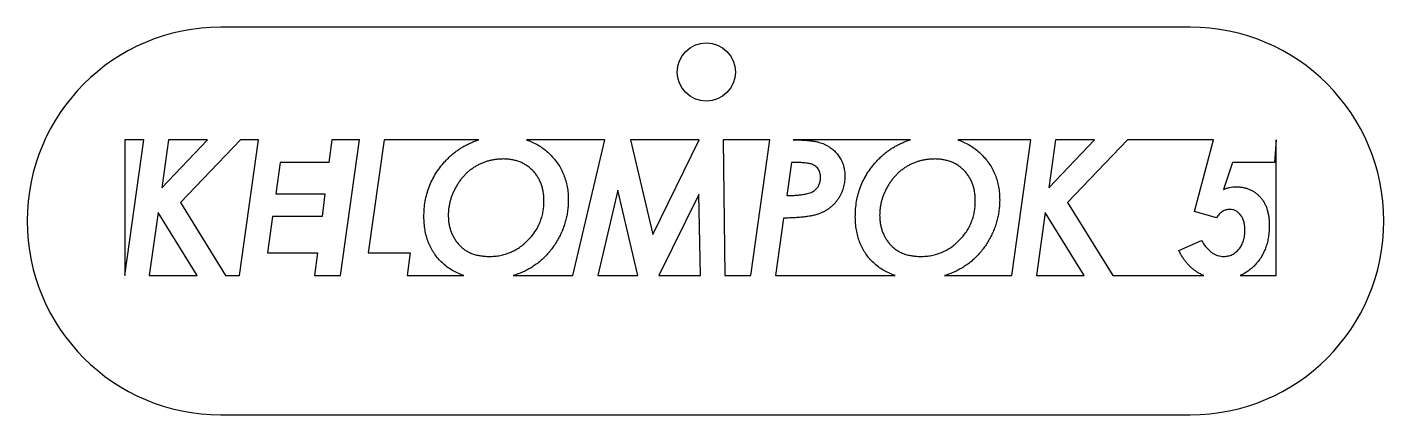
# Model space of a CAD drawing. Header units: millimetres. Extents: x 70.9 to 140.9, y 235.3 to 255.3.
import ezdxf

# ---------------------------------------------------------------- set-up
doc = ezdxf.new("R2010")
doc.units = ezdxf.units.MM

msp = doc.modelspace()

# ---------------------------------------------------------------- linework, layer by layer
at = {"color": 7, "linetype": 'Continuous', "lineweight": 25}
for p, q in [((130.948, 255.321), (80.948, 255.321)), ((76.966, 249.506), (75.985, 249.506)), ((75.985, 249.506), (75.985, 242.506)), ((75.985, 242.506), (76.966, 249.506)), ((77.889, 247.04), (80.246, 249.506)), ((78.234, 249.506), (77.889, 247.04)), ((80.246, 249.506), (78.234, 249.506)), ((81.952, 249.506), (78.855, 246.269)), ((81.908, 242.506), (82.889, 249.506)), ((82.889, 249.506), (81.952, 249.506)), ((86.664, 249.506), (86.517, 248.34)), ((88.094, 249.506), (86.664, 249.506)), ((87.113, 242.506), (88.094, 249.506)), ((89.365, 249.506), (88.546, 243.673)), ((94.26, 249.506), (89.365, 249.506)), ((100.754, 249.506), (96.715, 249.506)), ((99.108, 242.506), (100.754, 249.506)), ((105.617, 249.506), (102.084, 249.506)), ((102.084, 249.506), (103.222, 244.629)), ((103.222, 244.629), (105.617, 249.506)), ((109.274, 249.506), (106.856, 249.506)), ((106.856, 249.506), (106.946, 242.506)), ((108.292, 242.506), (109.274, 249.506)), ((116.517, 249.506), (110.471, 249.506)), ((122.735, 249.506), (118.971, 249.506)), ((121.754, 242.506), (122.735, 249.506)), ((123.658, 247.04), (126.015, 249.506)), ((124.003, 249.506), (123.658, 247.04)), ((126.015, 249.506), (124.003, 249.506)), ((127.722, 249.506), (124.624, 246.269)), ((132.154, 249.506), (127.722, 249.506)), ((131.177, 245.818), (132.154, 249.506)), ((135.395, 249.506), (135.305, 248.34)), ((135.395, 242.506), (135.395, 249.506)), ((83.997, 248.34), (83.771, 246.724)), ((86.517, 248.34), (83.997, 248.34)), ((110.379, 248.34), (110.138, 246.635)), ((133.14, 248.34), (132.68, 246.949)), ((135.305, 248.34), (133.14, 248.34)), ((83.771, 246.724), (86.313, 246.724)), ((86.313, 246.724), (86.165, 245.558)), ((101.427, 246.904), (100.393, 242.506)), ((102.45, 242.506), (101.427, 246.904)), ((105.6, 246.693), (103.544, 242.506)), ((105.69, 242.506), (105.6, 246.693)), ((77.708, 245.753), (77.252, 242.506)), ((79.722, 242.506), (77.708, 245.753)), ((78.855, 246.269), (81.187, 242.506)), ((123.477, 245.753), (123.021, 242.506)), ((125.491, 242.506), (123.477, 245.753)), ((124.624, 246.269), (126.956, 242.506)), ((132.31, 245.482), (131.177, 245.818)), ((83.606, 245.558), (83.341, 243.673)), ((86.165, 245.558), (83.606, 245.558)), ((109.976, 245.468), (109.56, 242.506)), ((130.369, 243.794), (131.532, 244.312)), ((83.341, 243.673), (85.929, 243.673)), ((85.929, 243.673), (85.781, 242.506)), ((88.546, 243.673), (90.702, 243.673)), ((90.702, 243.673), (90.551, 242.506)), ((77.252, 242.506), (79.722, 242.506)), ((81.187, 242.506), (81.908, 242.506)), ((85.781, 242.506), (87.113, 242.506)), ((90.551, 242.506), (93.484, 242.506)), ((96.022, 242.506), (99.108, 242.506)), ((100.393, 242.506), (102.45, 242.506)), ((103.544, 242.506), (105.69, 242.506)), ((106.946, 242.506), (108.292, 242.506)), ((109.56, 242.506), (115.74, 242.506)), ((118.279, 242.506), (121.754, 242.506)), ((123.021, 242.506), (125.491, 242.506)), ((126.956, 242.506), (131.653, 242.506)), ((133.529, 242.506), (135.395, 242.506)), ((80.948, 235.321), (130.948, 235.321))]:
    msp.add_line(p, q, dxfattribs=at)
msp.add_circle((105.988, 253.006), 1.5, dxfattribs=at)
for centre, start, end in [((80.948, 245.321), 90, 180), ((130.948, 245.321), 0, 90), ((80.948, 245.321), 180, 270), ((130.948, 245.321), 270, 0)]:
    msp.add_arc(centre, 10, start, end, dxfattribs=at)
for points, knots in [([(92.49, 248.371), (92.54, 248.424), (92.639, 248.531), (92.797, 248.68), (92.959, 248.819), (93.127, 248.947), (93.299, 249.066), (93.477, 249.174), (93.661, 249.271), (93.849, 249.36), (94.043, 249.435), (94.181, 249.482), (94.254, 249.504), (94.26, 249.506)], [0, 0, 0, 0, 0.0642383, 0.12732, 0.1897042, 0.2509855, 0.3121466, 0.3729014, 0.433107, 0.4940488, 0.5542877, 0.6156045, 0.6212254, 0.6212254, 0.6212254, 0.6212254]), ([(96.715, 249.506), (96.764, 249.49), (96.912, 249.436), (97.154, 249.328), (97.43, 249.167), (97.69, 248.977), (97.932, 248.76), (98.151, 248.521), (98.345, 248.265), (98.506, 247.992), (98.639, 247.703), (98.744, 247.4), (98.815, 247.079), (98.862, 246.744), (98.867, 246.516), (98.869, 246.399)], [0.2274364, 0.2274364, 0.2274364, 0.2274364, 0.2571631, 0.317897, 0.3785802, 0.439873, 0.5020383, 0.5641667, 0.6251332, 0.6854903, 0.7456043, 0.806711, 0.8690368, 0.9333062, 1, 1, 1, 1]), ([(110.471, 249.506), (110.559, 249.506), (110.727, 249.505), (110.97, 249.495), (111.193, 249.48), (111.396, 249.459), (111.579, 249.434), (111.741, 249.399), (111.884, 249.362), (111.971, 249.328), (112.011, 249.311)], [0, 0, 0, 0, 0.168026, 0.323591, 0.466791, 0.597766, 0.71581, 0.821362, 0.916398, 1, 1, 1, 1]), ([(112.011, 249.311), (112.056, 249.291), (112.145, 249.251), (112.271, 249.181), (112.388, 249.104), (112.498, 249.023), (112.599, 248.936), (112.692, 248.843), (112.776, 248.743), (112.852, 248.638), (112.919, 248.527), (112.979, 248.412), (113.028, 248.292), (113.069, 248.168), (113.099, 248.039), (113.121, 247.905), (113.136, 247.766), (113.138, 247.672), (113.138, 247.625)], [0, 0, 0, 0, 0.068822, 0.135653, 0.199929, 0.263024, 0.3247, 0.385288, 0.445628, 0.505618, 0.565622, 0.625426, 0.685095, 0.745239, 0.806642, 0.869817, 0.933761, 1, 1, 1, 1]), ([(114.747, 248.371), (114.797, 248.424), (114.895, 248.531), (115.054, 248.68), (115.216, 248.819), (115.384, 248.947), (115.556, 249.066), (115.734, 249.174), (115.918, 249.271), (116.105, 249.36), (116.3, 249.435), (116.437, 249.482), (116.51, 249.504), (116.517, 249.506)], [0, 0, 0, 0, 0.0642383, 0.12732, 0.1897042, 0.2509855, 0.3121466, 0.3729014, 0.433107, 0.4940488, 0.5542877, 0.6156045, 0.6212254, 0.6212254, 0.6212254, 0.6212254]), ([(118.971, 249.506), (119.02, 249.49), (119.169, 249.436), (119.41, 249.328), (119.687, 249.167), (119.947, 248.977), (120.188, 248.76), (120.407, 248.521), (120.601, 248.265), (120.763, 247.992), (120.896, 247.703), (121, 247.4), (121.072, 247.079), (121.119, 246.744), (121.123, 246.516), (121.126, 246.399)], [0.2274364, 0.2274364, 0.2274364, 0.2274364, 0.2571631, 0.317897, 0.3785802, 0.439873, 0.5020383, 0.5641667, 0.6251332, 0.6854903, 0.7456043, 0.806711, 0.8690368, 0.9333062, 1, 1, 1, 1]), ([(95.512, 248.519), (95.449, 248.518), (95.322, 248.516), (95.135, 248.497), (94.951, 248.468), (94.772, 248.427), (94.597, 248.375), (94.426, 248.311), (94.259, 248.235), (94.098, 248.147), (93.942, 248.048), (93.793, 247.939), (93.652, 247.82), (93.521, 247.688), (93.395, 247.548), (93.277, 247.398), (93.168, 247.237), (93.066, 247.068), (92.976, 246.892), (92.896, 246.714), (92.828, 246.535), (92.774, 246.354), (92.729, 246.171), (92.699, 245.987), (92.68, 245.802), (92.678, 245.677), (92.677, 245.615)], [0, 0, 0, 0, 0.042315, 0.084185, 0.12514, 0.165957, 0.206202, 0.246752, 0.287111, 0.328165, 0.368977, 0.409907, 0.450725, 0.491849, 0.533483, 0.57579, 0.618749, 0.662966, 0.707059, 0.750353, 0.792577, 0.83449, 0.876054, 0.917366, 0.958618, 1, 1, 1, 1]), ([(97.613, 246.35), (97.611, 246.43), (97.609, 246.587), (97.58, 246.815), (97.535, 247.032), (97.473, 247.236), (97.389, 247.427), (97.29, 247.608), (97.17, 247.775), (97.035, 247.928), (96.885, 248.067), (96.722, 248.188), (96.548, 248.292), (96.362, 248.373), (96.166, 248.441), (95.958, 248.486), (95.739, 248.513), (95.589, 248.517), (95.512, 248.519)], [0, 0, 0, 0, 0.070528, 0.138219, 0.20265, 0.265229, 0.326336, 0.386669, 0.446373, 0.506825, 0.566912, 0.626433, 0.68539, 0.744987, 0.805468, 0.867971, 0.932339, 1, 1, 1, 1]), ([(117.769, 248.519), (117.705, 248.518), (117.578, 248.516), (117.391, 248.497), (117.208, 248.468), (117.029, 248.427), (116.853, 248.375), (116.683, 248.311), (116.516, 248.235), (116.354, 248.147), (116.198, 248.048), (116.05, 247.939), (115.909, 247.82), (115.777, 247.688), (115.652, 247.548), (115.534, 247.398), (115.424, 247.237), (115.323, 247.068), (115.232, 246.892), (115.152, 246.714), (115.084, 246.535), (115.03, 246.354), (114.986, 246.171), (114.955, 245.987), (114.936, 245.802), (114.934, 245.677), (114.933, 245.615)], [0, 0, 0, 0, 0.042315, 0.084185, 0.12514, 0.165957, 0.206202, 0.246752, 0.287111, 0.328165, 0.368977, 0.409907, 0.450725, 0.491849, 0.533483, 0.57579, 0.618749, 0.662966, 0.707059, 0.750353, 0.792577, 0.83449, 0.876054, 0.917366, 0.958618, 1, 1, 1, 1]), ([(119.869, 246.35), (119.868, 246.43), (119.865, 246.587), (119.836, 246.815), (119.792, 247.032), (119.729, 247.236), (119.645, 247.427), (119.546, 247.608), (119.427, 247.775), (119.291, 247.928), (119.142, 248.067), (118.978, 248.188), (118.805, 248.292), (118.618, 248.373), (118.422, 248.441), (118.214, 248.486), (117.995, 248.513), (117.845, 248.517), (117.769, 248.519)], [0, 0, 0, 0, 0.070528, 0.138219, 0.20265, 0.265229, 0.326336, 0.386669, 0.446373, 0.506825, 0.566912, 0.626433, 0.68539, 0.744987, 0.805468, 0.867971, 0.932339, 1, 1, 1, 1]), ([(91.42, 245.546), (91.423, 245.681), (91.43, 245.947), (91.482, 246.337), (91.563, 246.714), (91.683, 247.076), (91.833, 247.423), (92.018, 247.755), (92.235, 248.075), (92.405, 248.271), (92.49, 248.371)], [0, 0, 0, 0, 0.130718, 0.25739, 0.381835, 0.504448, 0.626102, 0.748507, 0.872783, 1, 1, 1, 1]), ([(111.882, 247.577), (111.88, 247.619), (111.877, 247.7), (111.854, 247.817), (111.812, 247.923), (111.756, 248.019), (111.683, 248.103), (111.595, 248.174), (111.491, 248.23), (111.392, 248.265), (111.3, 248.287), (111.213, 248.3), (111.112, 248.313), (110.995, 248.322), (110.863, 248.331), (110.715, 248.336), (110.552, 248.339), (110.438, 248.339), (110.379, 248.34)], [0, 0, 0, 0, 0.064839, 0.126423, 0.184195, 0.24154, 0.298228, 0.356123, 0.416629, 0.481465, 0.518841, 0.563772, 0.617237, 0.677782, 0.746248, 0.822626, 0.907683, 1, 1, 1, 1]), ([(113.677, 245.546), (113.68, 245.681), (113.686, 245.947), (113.739, 246.337), (113.82, 246.714), (113.939, 247.076), (114.089, 247.423), (114.275, 247.755), (114.492, 248.075), (114.661, 248.271), (114.747, 248.371)], [0, 0, 0, 0, 0.130718, 0.25739, 0.381835, 0.504448, 0.626102, 0.748507, 0.872783, 1, 1, 1, 1]), ([(113.138, 247.625), (113.137, 247.572), (113.135, 247.468), (113.119, 247.314), (113.093, 247.164), (113.054, 247.018), (113.007, 246.875), (112.948, 246.736), (112.879, 246.601), (112.799, 246.471), (112.712, 246.346), (112.614, 246.231), (112.51, 246.125), (112.4, 246.025), (112.281, 245.937), (112.156, 245.854), (112.023, 245.783), (111.881, 245.718), (111.723, 245.663), (111.544, 245.614), (111.34, 245.573), (111.114, 245.538), (110.863, 245.51), (110.589, 245.49), (110.291, 245.474), (110.084, 245.47), (109.976, 245.468)], [0, 0, 0, 0, 0.0361, 0.071709, 0.106398, 0.141009, 0.175642, 0.210282, 0.245001, 0.280136, 0.31526, 0.349781, 0.383949, 0.417709, 0.451982, 0.4862, 0.520649, 0.555972, 0.593565, 0.63631, 0.68369, 0.736491, 0.794188, 0.857508, 0.925888, 1, 1, 1, 1]), ([(110.138, 246.635), (110.224, 246.636), (110.389, 246.639), (110.625, 246.649), (110.837, 246.669), (111.026, 246.695), (111.191, 246.728), (111.334, 246.767), (111.452, 246.816), (111.55, 246.871), (111.628, 246.937), (111.697, 247.006), (111.755, 247.083), (111.801, 247.169), (111.838, 247.26), (111.863, 247.36), (111.879, 247.466), (111.881, 247.539), (111.882, 247.577)], [0, 0, 0, 0, 0.114923, 0.219379, 0.313561, 0.397616, 0.472401, 0.537663, 0.594179, 0.642326, 0.686461, 0.729061, 0.771666, 0.814194, 0.857672, 0.902561, 0.950253, 1, 1, 1, 1]), ([(132.68, 246.949), (132.73, 246.969), (132.83, 247.011), (132.988, 247.052), (133.149, 247.079), (133.258, 247.082), (133.312, 247.083)], [0, 0, 0, 0, 0.249528, 0.499205, 0.747727, 1, 1, 1, 1]), ([(133.312, 247.083), (133.376, 247.082), (133.499, 247.078), (133.68, 247.054), (133.852, 247.014), (134.014, 246.956), (134.167, 246.883), (134.309, 246.792), (134.442, 246.686), (134.565, 246.565), (134.676, 246.428), (134.773, 246.278), (134.854, 246.113), (134.922, 245.937), (134.971, 245.745), (135.01, 245.542), (135.032, 245.325), (135.035, 245.176), (135.036, 245.099)], [0, 0, 0, 0, 0.063795, 0.124753, 0.183953, 0.24159, 0.298178, 0.354626, 0.411397, 0.469816, 0.528874, 0.58898, 0.650206, 0.713859, 0.779819, 0.849448, 0.922541, 1, 1, 1, 1]), ([(94.783, 243.494), (94.879, 243.496), (95.07, 243.5), (95.349, 243.54), (95.618, 243.607), (95.875, 243.698), (96.121, 243.815), (96.356, 243.959), (96.58, 244.13), (96.79, 244.324), (96.983, 244.535), (97.151, 244.761), (97.294, 244.998), (97.411, 245.247), (97.501, 245.507), (97.565, 245.778), (97.606, 246.06), (97.61, 246.253), (97.613, 246.35)], [0, 0, 0, 0, 0.064606, 0.127572, 0.188897, 0.249745, 0.310148, 0.371461, 0.434065, 0.49837, 0.562695, 0.625611, 0.687029, 0.748282, 0.809321, 0.871182, 0.934768, 1, 1, 1, 1]), ([(98.869, 246.399), (98.868, 246.308), (98.865, 246.128), (98.837, 245.859), (98.793, 245.595), (98.734, 245.334), (98.654, 245.078), (98.559, 244.825), (98.445, 244.575), (98.315, 244.332), (98.172, 244.098), (98.015, 243.877), (97.847, 243.669), (97.668, 243.475), (97.476, 243.297), (97.274, 243.13), (97.059, 242.98), (96.834, 242.843), (96.599, 242.721), (96.354, 242.615), (96.16, 242.548), (96.049, 242.514), (96.022, 242.506)], [0, 0, 0, 0, 0.041888, 0.083312, 0.124433, 0.1656331, 0.2067286, 0.2482548, 0.2904602, 0.3330391, 0.3755676, 0.4170635, 0.4581839, 0.4988052, 0.5389635, 0.579142, 0.6192586, 0.6599354, 0.7007654, 0.7416569, 0.7828141, 0.7954655, 0.7954655, 0.7954655, 0.7954655]), ([(117.039, 243.494), (117.136, 243.496), (117.326, 243.5), (117.606, 243.54), (117.874, 243.607), (118.132, 243.698), (118.378, 243.815), (118.613, 243.959), (118.836, 244.13), (119.046, 244.324), (119.239, 244.535), (119.408, 244.761), (119.551, 244.998), (119.667, 245.247), (119.758, 245.507), (119.822, 245.778), (119.862, 246.06), (119.867, 246.253), (119.869, 246.35)], [0, 0, 0, 0, 0.0646061, 0.1275716, 0.1888973, 0.249745, 0.3101481, 0.371461, 0.4340645, 0.4983698, 0.562695, 0.6256106, 0.6870291, 0.7482819, 0.8093213, 0.8711818, 0.9347678, 1, 1, 1, 1]), ([(121.126, 246.399), (121.124, 246.308), (121.121, 246.128), (121.093, 245.859), (121.05, 245.595), (120.99, 245.334), (120.91, 245.078), (120.815, 244.825), (120.702, 244.575), (120.571, 244.332), (120.428, 244.098), (120.272, 243.877), (120.103, 243.669), (119.924, 243.475), (119.732, 243.297), (119.531, 243.13), (119.316, 242.98), (119.091, 242.843), (118.855, 242.721), (118.611, 242.615), (118.417, 242.548), (118.305, 242.514), (118.279, 242.506)], [0, 0, 0, 0, 0.041888, 0.083312, 0.124433, 0.1656331, 0.2067286, 0.2482548, 0.2904602, 0.3330391, 0.3755676, 0.4170635, 0.4581839, 0.4988052, 0.5389635, 0.579142, 0.6192586, 0.6599354, 0.7007654, 0.7416569, 0.7828141, 0.7954655, 0.7954655, 0.7954655, 0.7954655]), ([(133.007, 245.917), (132.972, 245.915), (132.902, 245.912), (132.8, 245.893), (132.705, 245.856), (132.613, 245.811), (132.529, 245.748), (132.45, 245.672), (132.375, 245.584), (132.332, 245.517), (132.31, 245.482)], [0, 0, 0, 0, 0.122276, 0.241594, 0.359451, 0.476587, 0.597623, 0.72305, 0.856977, 1, 1, 1, 1]), ([(133.779, 244.875), (133.777, 244.949), (133.772, 245.092), (133.73, 245.296), (133.659, 245.477), (133.559, 245.631), (133.44, 245.756), (133.308, 245.849), (133.161, 245.906), (133.059, 245.913), (133.007, 245.917)], [0, 0, 0, 0, 0.154998, 0.297152, 0.430301, 0.557678, 0.677412, 0.787247, 0.892236, 1, 1, 1, 1]), ([(93.484, 242.506), (93.443, 242.52), (93.303, 242.568), (93.071, 242.668), (92.798, 242.821), (92.544, 243.001), (92.312, 243.21), (92.101, 243.438), (91.92, 243.688), (91.764, 243.954), (91.64, 244.24), (91.54, 244.541), (91.471, 244.861), (91.428, 245.198), (91.423, 245.428), (91.42, 245.546)], [0.2397296, 0.2397296, 0.2397296, 0.2397296, 0.2644235, 0.3253025, 0.3854255, 0.4451019, 0.5051903, 0.5652398, 0.6244162, 0.6835007, 0.7431409, 0.8039755, 0.8667781, 0.9318594, 1, 1, 1, 1]), ([(92.677, 245.615), (92.678, 245.543), (92.681, 245.4), (92.708, 245.19), (92.748, 244.988), (92.81, 244.795), (92.885, 244.609), (92.98, 244.434), (93.09, 244.266), (93.217, 244.108), (93.359, 243.963), (93.519, 243.838), (93.694, 243.731), (93.883, 243.643), (94.087, 243.575), (94.306, 243.529), (94.54, 243.499), (94.701, 243.495), (94.783, 243.494)], [0, 0, 0, 0, 0.064536, 0.126978, 0.188175, 0.247915, 0.306866, 0.365872, 0.425069, 0.485432, 0.545742, 0.605587, 0.666095, 0.727524, 0.790676, 0.857103, 0.926718, 1, 1, 1, 1]), ([(115.74, 242.506), (115.699, 242.52), (115.559, 242.568), (115.327, 242.668), (115.054, 242.821), (114.8, 243.001), (114.568, 243.21), (114.357, 243.438), (114.176, 243.688), (114.02, 243.954), (113.896, 244.24), (113.797, 244.541), (113.728, 244.861), (113.684, 245.198), (113.679, 245.428), (113.677, 245.546)], [0.2397296, 0.2397296, 0.2397296, 0.2397296, 0.2644235, 0.3253025, 0.3854255, 0.4451019, 0.5051903, 0.5652398, 0.6244162, 0.6835007, 0.7431409, 0.8039755, 0.8667781, 0.9318594, 1, 1, 1, 1]), ([(114.933, 245.615), (114.935, 245.543), (114.938, 245.4), (114.964, 245.19), (115.005, 244.988), (115.067, 244.795), (115.142, 244.609), (115.237, 244.434), (115.346, 244.266), (115.473, 244.108), (115.616, 243.963), (115.776, 243.838), (115.95, 243.731), (116.14, 243.643), (116.344, 243.575), (116.563, 243.529), (116.796, 243.499), (116.957, 243.495), (117.039, 243.494)], [0, 0, 0, 0, 0.064536, 0.126978, 0.188175, 0.247915, 0.306866, 0.365872, 0.425069, 0.485432, 0.545742, 0.605587, 0.666095, 0.727524, 0.790676, 0.857103, 0.926718, 1, 1, 1, 1]), ([(135.036, 245.099), (135.034, 244.998), (135.029, 244.8), (134.997, 244.511), (134.942, 244.236), (134.867, 243.976), (134.767, 243.732), (134.648, 243.501), (134.505, 243.287), (134.341, 243.09), (134.163, 242.91), (133.971, 242.755), (133.77, 242.622), (133.619, 242.545), (133.538, 242.51), (133.529, 242.506)], [0, 0, 0, 0, 0.0733465, 0.1436837, 0.2111644, 0.2762352, 0.3400057, 0.4023861, 0.4643134, 0.5267482, 0.5881743, 0.6475297, 0.7055995, 0.7631164, 0.7700096, 0.7700096, 0.7700096, 0.7700096]), ([(131.532, 244.312), (131.581, 244.24), (131.673, 244.103), (131.816, 243.922), (131.959, 243.778), (132.098, 243.668), (132.241, 243.589), (132.388, 243.533), (132.542, 243.5), (132.646, 243.496), (132.698, 243.494)], [0, 0, 0, 0, 0.175962, 0.330129, 0.464158, 0.580529, 0.686799, 0.791023, 0.894637, 1, 1, 1, 1]), ([(132.698, 243.494), (132.736, 243.494), (132.811, 243.496), (132.921, 243.516), (133.026, 243.545), (133.127, 243.585), (133.221, 243.639), (133.311, 243.705), (133.395, 243.782), (133.475, 243.87), (133.546, 243.969), (133.609, 244.075), (133.661, 244.19), (133.705, 244.312), (133.738, 244.442), (133.761, 244.579), (133.778, 244.724), (133.779, 244.824), (133.779, 244.875)], [0, 0, 0, 0, 0.057942, 0.114439, 0.170085, 0.22488, 0.279913, 0.335646, 0.393799, 0.454499, 0.516378, 0.579481, 0.643105, 0.709092, 0.777022, 0.848085, 0.922094, 1, 1, 1, 1]), ([(131.653, 242.506), (131.632, 242.515), (131.561, 242.546), (131.441, 242.608), (131.294, 242.693), (131.154, 242.79), (131.022, 242.901), (130.895, 243.022), (130.776, 243.154), (130.664, 243.298), (130.557, 243.452), (130.459, 243.618), (130.399, 243.734), (130.369, 243.794)], [0.343142, 0.343142, 0.343142, 0.343142, 0.3666556, 0.4260233, 0.4857454, 0.5462085, 0.6067122, 0.6683728, 0.7311474, 0.7953575, 0.8615842, 0.9295442, 1, 1, 1, 1])]:
    msp.add_open_spline(points, degree=3, knots=knots, dxfattribs=at)

doc.saveas('drawing.dxf')
